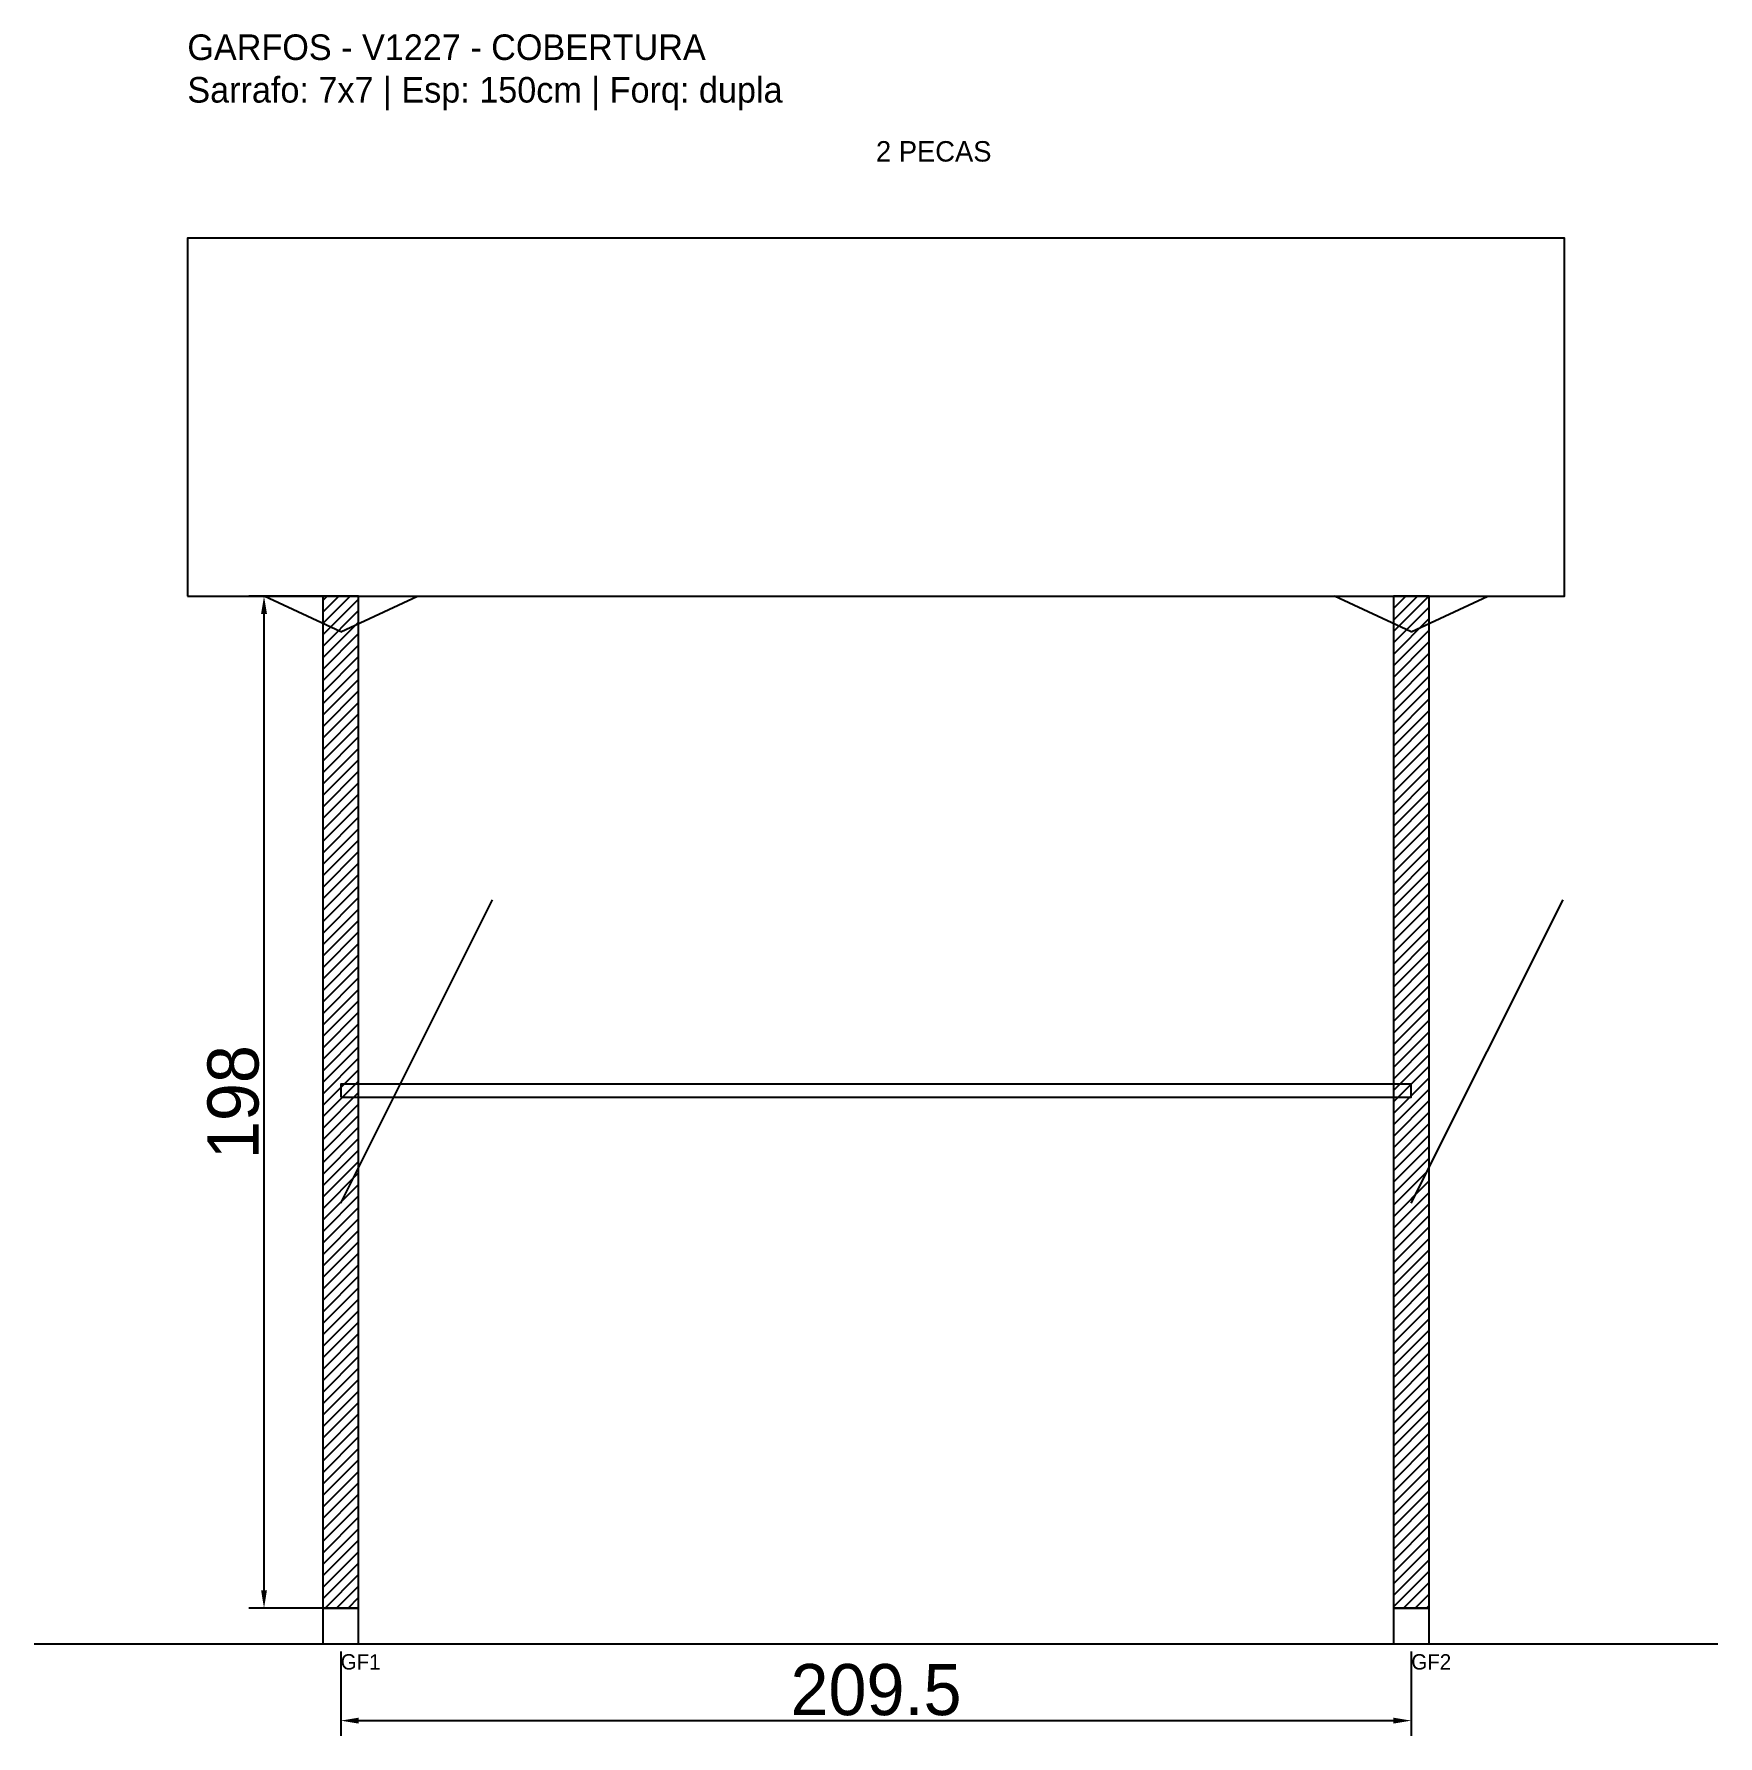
# Model space of a CAD drawing. Header units: metres. Extents: x -30 to 299, y -25 to 308.
import ezdxf

# ---------------------------------------------------------------- set-up
doc = ezdxf.new("R2010")
doc.units = ezdxf.units.M
for name, color, linetype in [('BARRA_ANCORAGEM', 1, 'Continuous'), ('COTA', 241, 'Continuous'), ('GARFOS OK', 3, 'Continuous'), ('NOME DA VIGA', 6, 'Continuous'), ('SARR_7x7', 40, 'Continuous'), ('TIRAS REESCORAMENTO', 252, 'Continuous'), ('VIGAS', 3, 'Continuous')]:
    doc.layers.add(name, color=color, linetype=linetype)
doc.dimstyles.new('EZ DXF', dxfattribs={"dimtxt": 10, "dimasz": 3.5, "dimexe": 3, "dimexo": 1.5, "dimgap": 1, "dimtad": 1, "dimdec": 1, "dimdsep": 46, "dimcen": 2.5, "dimazin": 3, "dimtfac": 1, "dimtmove": 0, "dimatfit": 3})

msp = doc.modelspace()

# ---------------------------------------------------------------- hatches: boundary and pattern name
at = {"layer": 'COTA'}
h = msp.add_hatch(dxfattribs=at)
h.set_pattern_fill('ANSI31', scale=0.5)
h.paths.add_polyline_path([(26.5, 0), (33.5, 0), (33.5, 198), (26.5, 198)])
h = msp.add_hatch(dxfattribs=at)
h.set_pattern_fill('ANSI31', scale=0.5)
h.paths.add_polyline_path([(235.972893, 0), (242.972893, 0), (242.972893, 198), (235.972893, 198)])

# ---------------------------------------------------------------- linework, layer by layer
at = {"layer": 'BARRA_ANCORAGEM'}
for p, q in [((30, 79.2), (59.7, 138.6)), ((239.472893, 79.2), (269.172893, 138.6))]:
    msp.add_line(p, q, dxfattribs=at)
at = {"layer": 'GARFOS OK'}
for p, q in [((30, 191), (15, 198)), ((15, 198), (45, 198)), ((30, 191), (45, 198)), ((239.472893, 191), (224.472893, 198)), ((224.472893, 198), (254.472893, 198)), ((239.472893, 191), (254.472893, 198))]:
    msp.add_line(p, q, dxfattribs=at)
at = {"layer": 'GARFOS OK', "linetype": 'CONTINUOUS'}
msp.add_line((-30, -7), (299.472893, -7), dxfattribs=at)
at = {"layer": 'GARFOS OK'}
for points in [[(26.5, 0), (33.5, 0), (33.5, 198), (26.5, 198), (26.5, 0)], [(235.972893, 0), (242.972893, 0), (242.972893, 198), (235.972893, 198), (235.972893, 0)]]:
    msp.add_lwpolyline(points, dxfattribs=at)
at = {"layer": 'SARR_7x7'}
for points in [[(26.5, -7), (33.5, -7), (33.5, 0), (26.5, 0), (26.5, -7)], [(235.972893, -7), (242.972893, -7), (242.972893, 0), (235.972893, 0), (235.972893, -7)]]:
    msp.add_lwpolyline(points, dxfattribs=at)
at = {"layer": 'TIRAS REESCORAMENTO'}
msp.add_lwpolyline([(30, 100), (239.472893, 100), (239.472893, 102.5), (30, 102.5), (30, 100)], dxfattribs=at)
at = {"layer": 'VIGAS'}
msp.add_lwpolyline([(0, 198), (269.472893, 198), (269.472893, 268), (0, 268), (0, 198)], dxfattribs=at)

# ---------------------------------------------------------------- texts
at = {"layer": 'NOME DA VIGA'}
for s, height, p in [('2 PECAS', 4, (134.736446, 283)), ('GF1', 3, (30, -12)), ('GF2', 3, (239.472893, -12))]:
    msp.add_text(s, height=height, dxfattribs=at).set_placement(p)
at = {"layer": 'NOME DA VIGA', "insert": (0, 293), "char_height": 5, "attachment_point": 7}
msp.add_mtext('GARFOS - V1227 - COBERTURA\\PSarrafo: 7x7 | Esp: 150cm | Forq: dupla', dxfattribs=at)

# ---------------------------------------------------------------- dimensions: what is measured, and where the dimension line sits
at = {"layer": 'COTA'}
msp.add_linear_dim(base=(15, 0), p1=(30, 0), p2=(30, 198), angle=90, dimstyle='EZ DXF', dxfattribs=at).render()
msp.add_linear_dim(base=(30, -22), p1=(30, -7), p2=(239.472893, -7), dimstyle='EZ DXF', dxfattribs=at).render()

doc.saveas('drawing.dxf')
